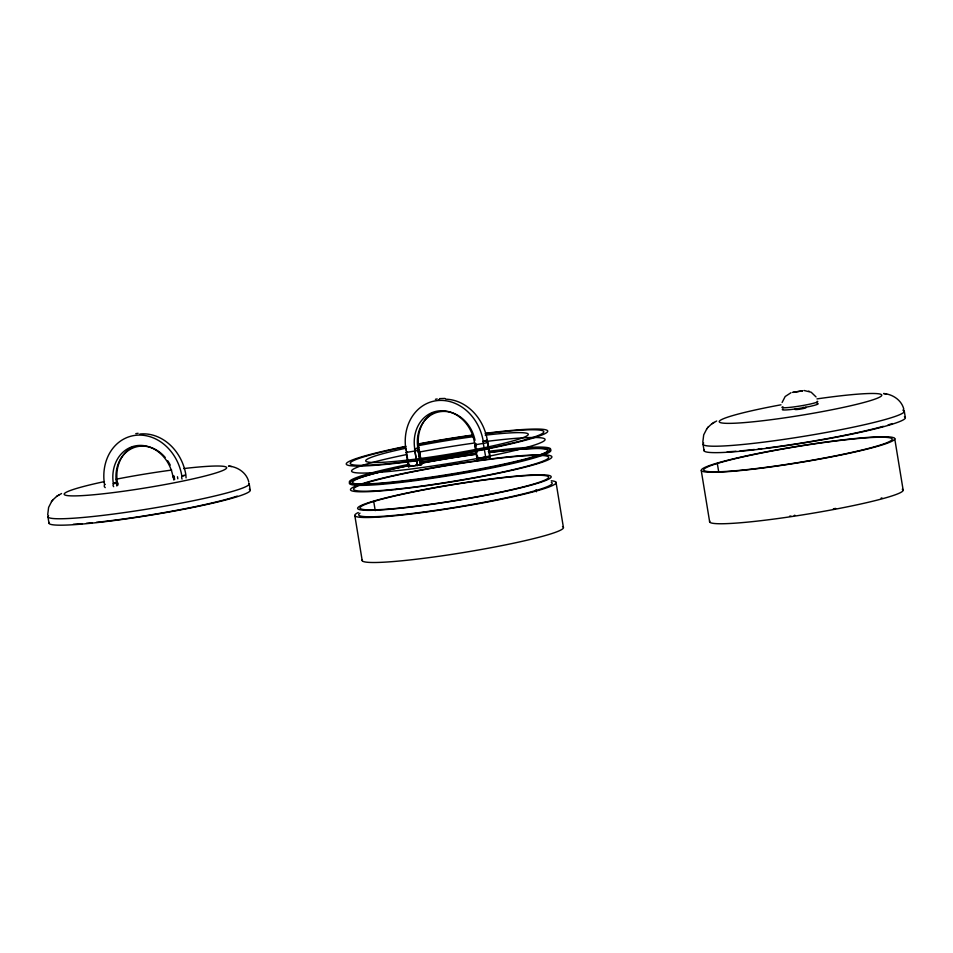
<?xml version="1.0" encoding="UTF-8"?>
<svg xmlns="http://www.w3.org/2000/svg" width="953" height="953" viewBox="0 0 953 953"><rect width="100%" height="100%" fill="white"/><g stroke="black" fill="none" stroke-linecap="round" stroke-linejoin="round"><path stroke-width="1.43" d="M173.815 480.002L173.267 476.857L173.922 476.536A33.998 28.757 73 0 0 173.78 475.726M139.817 434.056A45.768 38.716 73 0 1 185.859 474.785L186.061 477.87M407.396 451.889L406.133 452.461L419.356 450.257L421.691 464.528L408.456 466.684L412.256 465.529M474.725 442.263L477.393 458.56L489.687 456.499M477.048 459.132L474.665 444.872L487.841 442.621L490.223 456.94L476.988 459.096L480.788 457.928M782.103 402.5L785.177 396.508L791.026 392.696M104.723 484.541C105.723 483.159 102.805 486.304 105.223 487.626M113.669 486.685C110.417 483.54 120.459 479.955 117.66 485.47M406.121 449.864L408.813 466.303L417.259 465.362L421.297 464.206L418.784 447.707L417.712 448.184L420.404 464.623M418.605 447.791L417.581 448.232M104.485 484.493L104.496 484.469A45.768 38.716 73 0 1 135.814 435.283A45.768 38.716 73 0 1 181.856 476C189.647 474.868 179.462 474.463 182.059 479.085M173.291 476.929L173.911 476.488M405.895 449.816L405.907 449.792A45.768 38.716 73 0 1 437.224 400.594A45.768 38.716 73 0 1 483.254 441.322L487.293 440.143L489.651 456.451M51.819 501.147L48.615 507.377L47.698 514.834M706.923 428.612L703.707 434.842L702.79 442.299M117.183 482.504L113.157 483.612M52.737 500.039L56.584 496.453L61.552 493.523M707.829 427.492L711.677 423.918L716.656 420.988M51.462 501.6L53.082 499.586M706.566 429.064L708.174 427.051M56.584 496.453L57.347 495.953M58.193 495.393L58.955 494.905M711.677 423.918L712.451 423.418M713.285 422.858L714.047 422.358M486.244 440.572L486.983 440.155M476.083 444.265L474.665 444.872M795.29 408.944C791.979 410.791 809.347 407.979 805.63 407.253M794.885 515.251L794.206 515.442M417.438 448.267L414.567 448.923L417.259 465.362M485.863 440.691L482.957 441.358L485.875 458.155M417.295 448.303L414.567 448.923M478.787 457.916L477.393 458.56M881.978 497.919L881.108 498.121M410.767 465.529L408.813 466.303M435.414 399.295L437.201 398.95M835.662 508.425L833.375 508.783M135.802 433.639L138.125 433.305M790.93 516.049L789.572 516.228M802.771 407.539L803.832 407.407M415.746 465.088L421.691 464.504M482.814 457.666L490.235 456.916M439.524 398.616L445.027 398.449M804.07 390.492L811.182 392.231L816.03 396.924M886.552 393.994L883.586 393.541C892.639 394.197 901.609 400.117 903.837 409.242M229.613 466.243L228.494 466.077C237.547 466.72 246.505 472.664 248.745 481.777M230.316 466.362L231.46 466.529M809.383 391.385L808.668 391.147M487.257 440.095L487.281 440.119A45.768 38.716 73 0 0 445.682 399.188M474.403 442.275L474.415 442.299A35.297 29.865 73 0 0 438.904 410.886A35.297 29.865 73 0 0 414.758 448.899M703.004 444.146L704.112 450.805M47.9 516.681L49.02 523.34M894.7 438.499L903.122 489.925M717.323 463.456L718.729 472.021M701.253 470.544L709.675 521.982M556.028 482.325L563.39 527.331M536.027 489.747L536.36 491.784M475.892 443.824L476.059 444.837M476.726 448.911L477.06 450.948M475.607 444.396L476.047 447.064M476.488 449.733L476.917 452.401M477.501 455.951L477.941 458.619M418.415 450.733L420.738 464.957M415.008 451.519L417.343 465.743M406.181 452.496L408.503 466.72M373.731 501.492L375.232 510.653M354.838 515.656L362.211 560.662M177.484 476.75L177.818 478.787M174.316 477.489L174.649 479.526M116.302 482.873L116.814 485.959M904.278 411.124L905.302 417.474M249.174 483.659L250.198 490.009M488.305 451.341A101.947 8.529 -9.3 0 1 530.273 457.714A101.947 8.529 -9.3 0 1 371.039 483.755A101.947 8.529 -9.3 0 1 409.516 464.23M420.082 462.169A101.947 8.529 -9.3 0 1 476.238 452.949M488.603 452.461A98.719 8.255 -9.3 0 1 527.962 458.786A98.719 8.255 -9.3 0 1 374.803 483.969A98.719 8.255 -9.3 0 1 407.813 465.755M421.143 463.134A98.719 8.255 -9.3 0 1 475.523 454.2M489.389 452.508A101.983 8.529 -9.3 0 1 530.142 459.096A101.983 8.529 -9.3 0 1 371.027 485.065A101.983 8.529 -9.3 0 1 409.707 465.505M420.476 463.42A101.983 8.529 -9.3 0 1 475.797 454.319M485.232 435.187A82.375 6.897 -9.3 0 1 510.534 441.596A82.375 6.897 -9.3 0 1 385.488 462.134A82.375 6.897 -9.3 0 1 406.061 448.184M417.819 445.79A82.375 6.897 -9.3 0 1 473.272 436.688M486.554 441.418A98.064 8.208 -9.3 0 1 525.615 447.707A98.064 8.208 -9.3 0 1 373.457 472.712A98.064 8.208 -9.3 0 1 406.288 454.617M418.176 452.27A98.064 8.208 -9.3 0 1 473.558 443.145M485.375 433.329A101.983 8.529 -9.3 0 1 527.474 439.678A101.983 8.529 -9.3 0 1 368.287 465.755A101.983 8.529 -9.3 0 1 406.026 446.326M418.546 443.895A101.983 8.529 -9.3 0 1 473.307 434.937M485.291 433.698A98.064 8.208 -9.3 0 1 524.353 439.988A98.064 8.208 -9.3 0 1 372.194 465.004A98.064 8.208 -9.3 0 1 405.025 446.897M418.272 444.301A98.064 8.208 -9.3 0 1 472.295 435.426M417.867 448.172A33.998 28.757 73 0 1 440.465 411.636A33.998 28.757 73 0 1 475.035 440.286M418.76 447.684A35.297 29.865 73 0 1 432.948 412.947M438.583 399.772A45.768 38.716 73 0 1 439.464 399.617M237.226 496.096A98.719 8.255 -9.3 0 1 96.324 522.351M92 522.792A98.719 8.255 -9.3 0 1 86.318 523.328M82.208 523.673A98.719 8.255 -9.3 0 1 73.286 524.281M249.293 489.27A101.983 8.529 -9.3 0 1 153.29 514.715A101.983 8.529 -9.3 0 1 49.175 522.435M248.721 483.1A101.983 8.529 -9.3 0 1 147.798 509.021A101.983 8.529 -9.3 0 1 48.567 515.513M183.619 468.578A82.375 6.897 -9.3 0 1 208.921 474.987A82.375 6.897 -9.3 0 1 83.876 495.524A82.375 6.897 -9.3 0 1 104.449 481.587M116.206 479.192A82.375 6.897 -9.3 0 1 171.659 470.079M116.469 482.849A33.998 28.757 73 0 1 131.073 448.875A33.998 28.757 73 0 1 165.155 457.392M167.716 460.764A33.998 28.757 73 0 1 170.253 465.135M113.359 483.588A35.297 29.865 73 0 1 137.506 445.563A35.297 29.865 73 0 1 173.017 476.976M117.362 482.361A35.297 29.865 73 0 1 132.181 447.267M892.318 423.561A98.719 8.255 -9.3 0 1 888.136 424.895M883.276 426.313A98.719 8.255 -9.3 0 1 766.2 448.089M762.078 448.589A98.719 8.255 -9.3 0 1 758.183 449.054M754.383 449.482A98.719 8.255 -9.3 0 1 740.04 450.912M735.966 451.245A98.719 8.255 -9.3 0 1 727.21 451.805M904.397 416.735A101.983 8.529 -9.3 0 1 808.382 442.18A101.983 8.529 -9.3 0 1 704.267 449.899M902.836 410.112A101.983 8.529 -9.3 0 1 806.488 435.89A101.983 8.529 -9.3 0 1 703.659 442.978M816.959 398.902A82.375 6.897 -9.3 0 1 868.552 401.177A82.375 6.897 -9.3 0 1 734.191 423.239A82.375 6.897 -9.3 0 1 780.983 404.811M817.031 403.429A18.107 1.513 -9.3 0 1 800.937 408.11A18.107 1.513 -9.3 0 1 782.961 409.087M817.197 401.296A18.107 1.513 -9.3 0 1 799.079 406.145A18.107 1.513 -9.3 0 1 782.937 406.74M562.496 526.592A101.983 8.529 -9.3 0 1 466.482 552.037A101.983 8.529 -9.3 0 1 362.366 559.756M551.251 480.765A101.983 8.529 -9.3 0 1 457.797 507.258A101.983 8.529 -9.3 0 1 358.268 512.535M551.287 482.266A98.064 8.208 -9.3 0 1 454.116 507.52A98.064 8.208 -9.3 0 1 359.984 513.143M902.253 489.223A98.064 8.208 -9.3 0 1 809.931 513.691A98.064 8.208 -9.3 0 1 709.818 521.112M792.777 392.41L802.712 390.801L792.801 392.374M397.091 489.044A98.719 8.255 -9.3 0 0 548.44 458.024A98.719 8.255 -9.3 0 0 408.146 472.771A98.719 8.255 -9.3 0 0 397.091 489.044M395.269 489.568A101.983 8.529 -9.3 0 0 551.656 457.523A101.983 8.529 -9.3 0 0 406.74 472.759A101.983 8.529 -9.3 0 0 395.269 489.568M402.011 507.806A95.455 7.981 -9.3 0 0 548.38 477.81A95.455 7.981 -9.3 0 0 412.744 492.07A95.455 7.981 -9.3 0 0 402.011 507.806M400.582 508.223A98.064 8.208 -9.3 0 0 550.953 477.417A98.064 8.208 -9.3 0 0 411.613 492.058A98.064 8.208 -9.3 0 0 400.582 508.223M745.603 469.758A95.455 7.981 -9.3 0 0 891.972 439.774A95.455 7.981 -9.3 0 0 756.348 454.033A95.455 7.981 -9.3 0 0 745.603 469.758M744.174 470.174A98.064 8.208 -9.3 0 0 894.557 439.369A98.064 8.208 -9.3 0 0 755.205 454.021A98.064 8.208 -9.3 0 0 744.174 470.174"/></g></svg>
